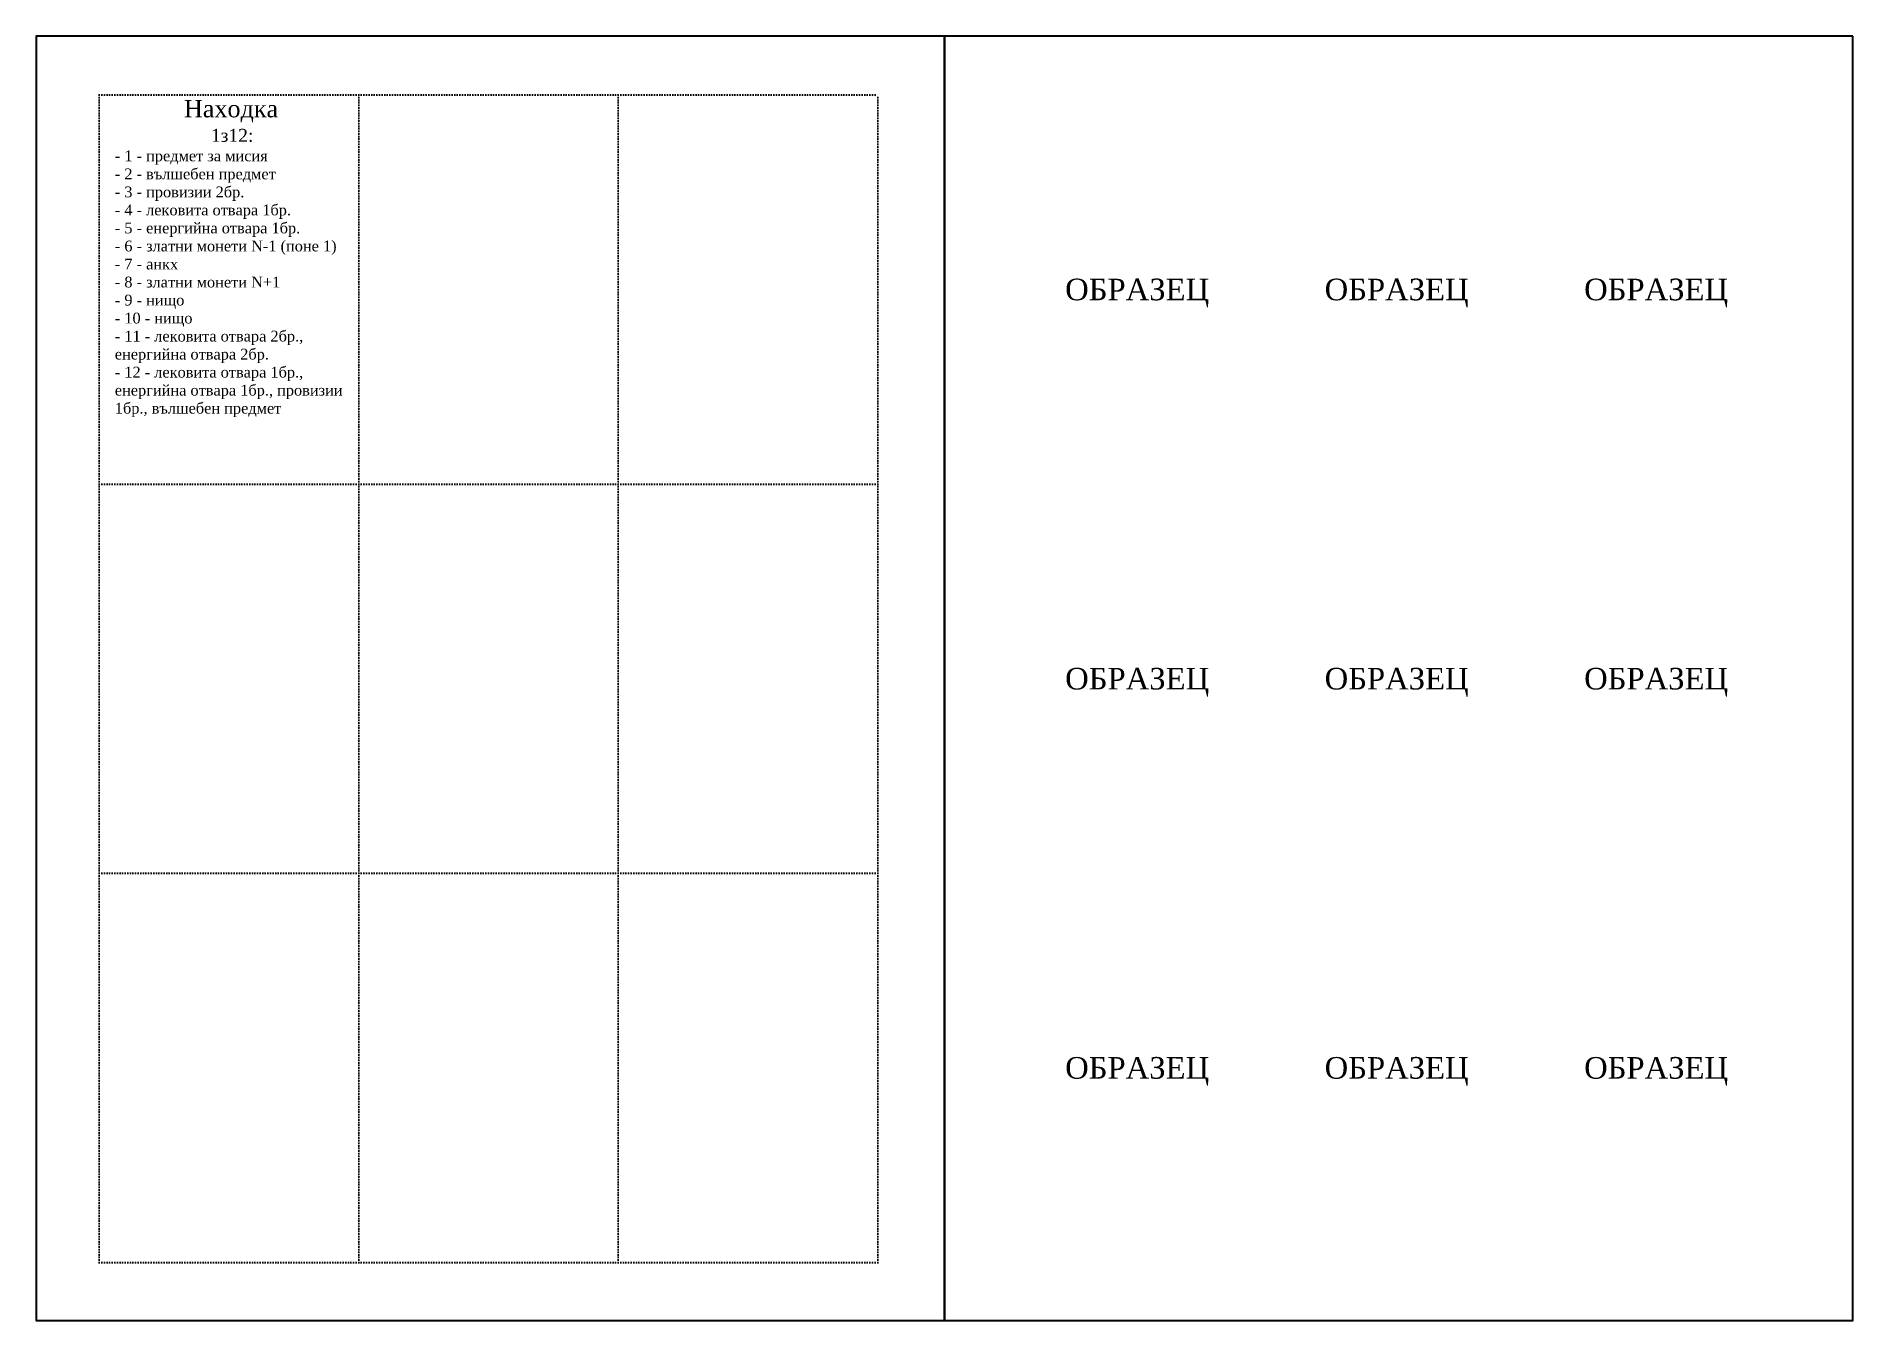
# Model space of a CAD drawing. Header units: feet. Extents: x 11 to 431, y 14 to 311.
import ezdxf
from ezdxf.enums import TextEntityAlignment as Align

# ---------------------------------------------------------------- set-up
doc = ezdxf.new("R2010")
doc.units = ezdxf.units.FT
doc.header["$MEASUREMENT"] = 0
doc.linetypes.add('DOT', pattern=[0.25, 0, -0.25])
doc.layers.add('BACK', color=3, linetype='Continuous')
doc.layers.add('card_lines', color=7, linetype='DOT')
doc.styles.get("Standard").update_dxf_attribs({"font": 'times.ttf', "height": 5})

msp = doc.modelspace()

# ---------------------------------------------------------------- linework, layer by layer
for points in [[(220.73, 311.47), (10.73, 311.47), (10.73, 14.47), (220.73, 14.47)], [(430.73, 311.47), (220.73, 311.47), (220.73, 14.47), (430.73, 14.47)]]:
    msp.add_lwpolyline(points, close=True)
at = {"layer": 'card_lines', "ltscale": 2}
for points in [[(25.28, 27.93), (25.28, 297.93)], [(25.28, 297.93), (205.28, 297.93)], [(85.28, 27.93), (85.28, 297.93)], [(145.28, 27.93), (145.28, 297.93)], [(205.28, 27.93), (205.28, 297.93)], [(25.28, 207.93), (205.28, 207.93)], [(25.28, 117.93), (205.28, 117.93)], [(25.28, 27.93), (205.28, 27.93)]]:
    msp.add_lwpolyline(points, dxfattribs=at)

# ---------------------------------------------------------------- texts
at = {"insert": (28.88, 296.74), "char_height": 5, "width": 53.15, "attachment_point": 1}
msp.add_mtext('\\pi15.987;{\\H0.8x;Находка\\P\\pi22.205;\\H0.75x;1з12:\\P\\pi0;\\H0.83333x;- 1 - предмет за мисия\\P- 2 - вълшебен предмет\\P- 3 - провизии 2бр.\\P- 4 - лековита отвара 1бр.\\P- 5 - енергийна отвара 1бр.\\P- 6 - златни монети N-1 (поне 1)\\P- 7 - анкх\\P- 8 - златни монети N+1\\P- 9 - нищо\\P- 10 - нищо\\P- 11 - лековита отвара 2бр., енергийна отвара 2бр.\\P- 12 - лековита отвара 1бр., енергийна отвара 1бр., провизии 1бр., вълшебен предмет}', dxfattribs=at)
at = {"layer": 'BACK'}
for p in [(265.28, 252.93), (325.28, 252.93), (385.28, 252.93), (265.28, 162.93), (325.28, 162.93), (385.28, 162.93), (265.28, 72.93), (325.28, 72.93), (385.28, 72.93)]:
    msp.add_text('ОБРАЗЕЦ', height=5, dxfattribs=at).set_placement(p, align=Align.MIDDLE_CENTER)

doc.saveas('drawing.dxf')
